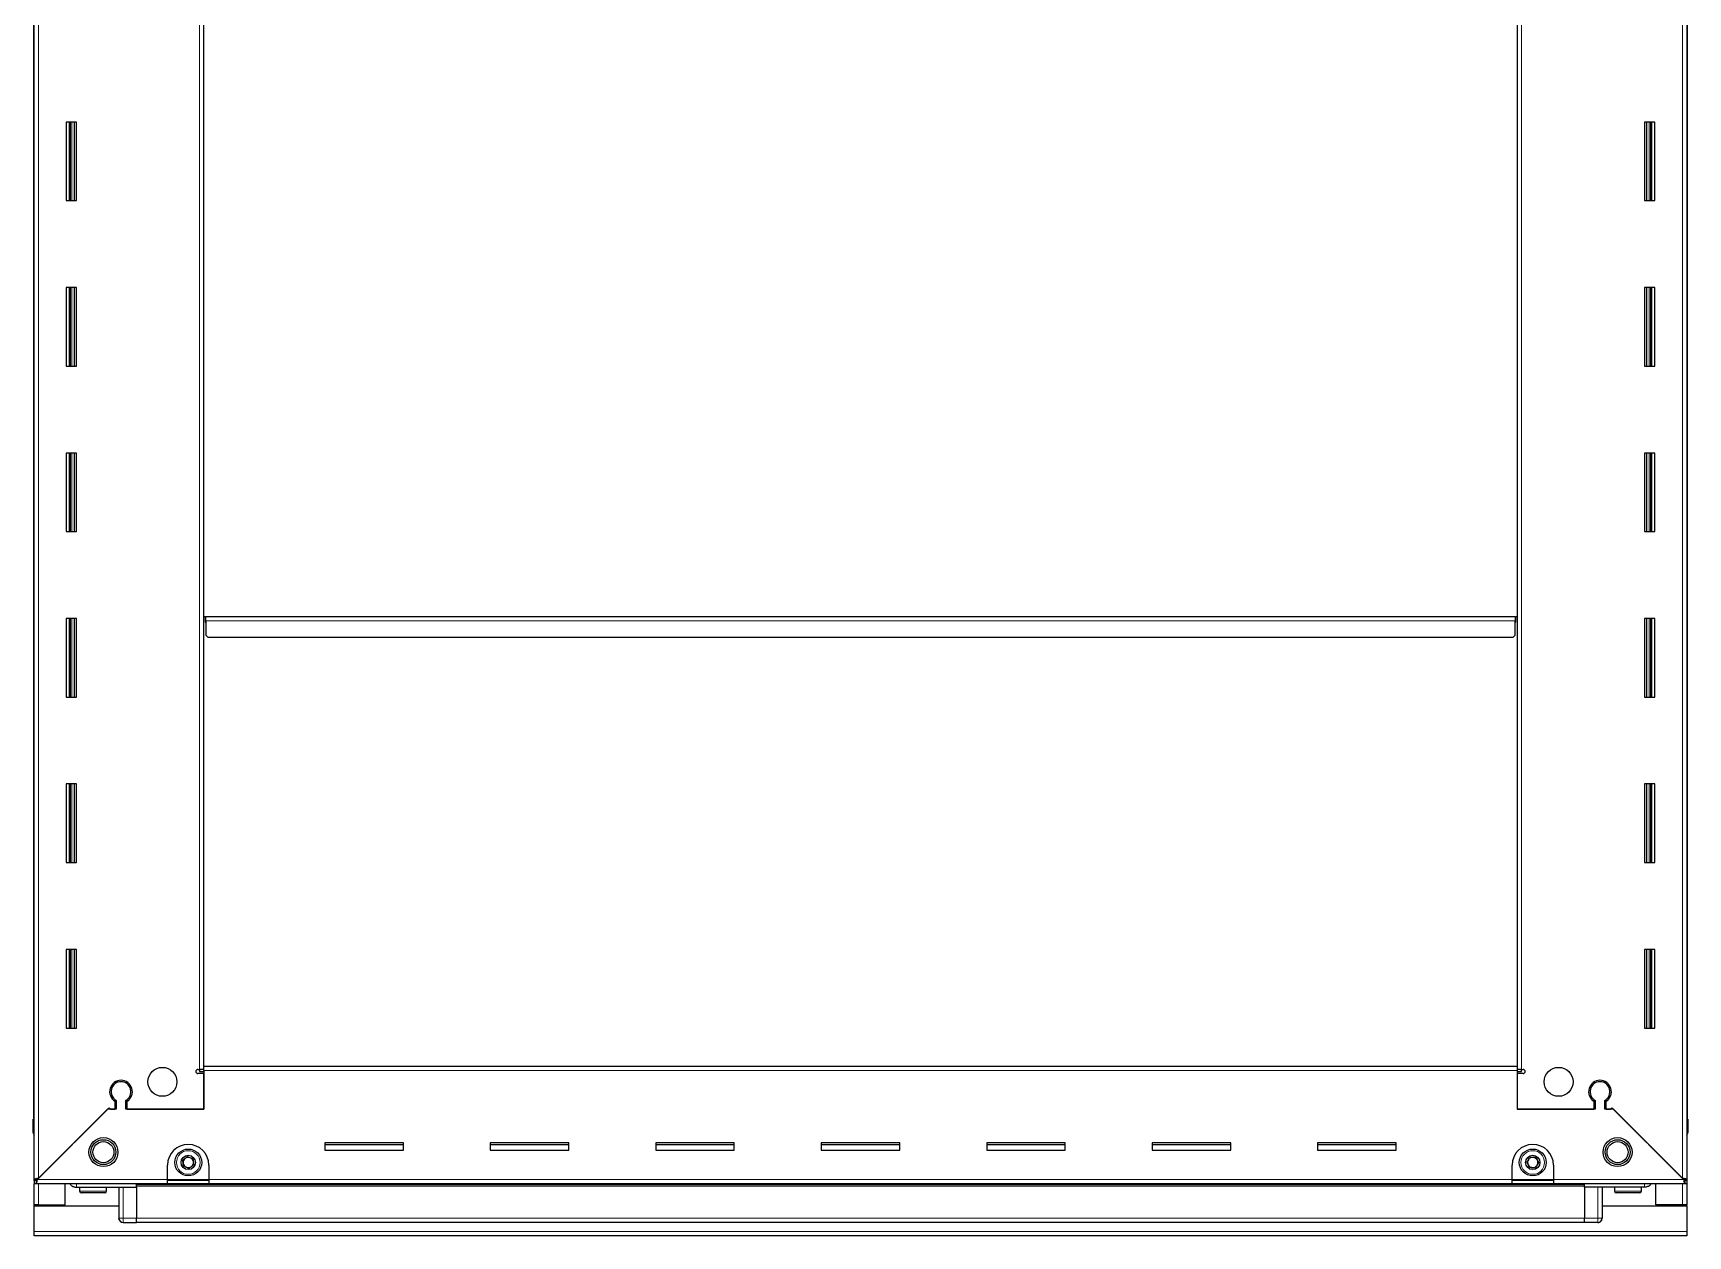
# Model space of a CAD drawing. Header units: millimetres. Extents: x 775 to 4091, y -486 to 2240.
# Drawn here: x 3215 to 4015, y 894 to 1476 of the extents above; entities that cross this region are included whole.
import ezdxf

# ---------------------------------------------------------------- set-up
doc = ezdxf.new("R2010")
doc.units = ezdxf.units.MM

msp = doc.modelspace()

# ---------------------------------------------------------------- linework, layer by layer
at = {"color": 7, "linetype": 'Continuous', "lineweight": 25}
for p, q in [((3215.92, 921.68), (3215.92, 2066.18)), ((4014.92, 2066.18), (4014.92, 921.68)), ((3215.57, 2036.93), (3215.57, 950.93)), ((4015.27, 950.93), (4015.27, 2036.93)), ((3297.92, 976.43), (3297.92, 2011.43)), ((3932.92, 2011.43), (3932.92, 976.43)), ((3236.42, 1432.93), (3231.42, 1432.93)), ((3231.42, 1432.93), (3231.42, 1394.93)), ((3233.57, 1394.93), (3233.57, 1432.93)), ((3235.36, 1394.93), (3235.36, 1432.93)), ((3235.39, 1394.93), (3235.39, 1432.93)), ((3236.42, 1394.93), (3236.42, 1432.93)), ((3994.42, 1432.93), (3994.42, 1394.93)), ((3999.42, 1432.93), (3994.42, 1432.93)), ((3995.44, 1432.93), (3995.44, 1394.93)), ((3995.47, 1432.93), (3995.47, 1394.93)), ((3997.27, 1432.93), (3997.27, 1394.93)), ((3999.42, 1394.93), (3999.42, 1432.93)), ((3231.42, 1394.93), (3236.42, 1394.93)), ((3994.42, 1394.93), (3999.42, 1394.93)), ((3236.42, 1352.93), (3231.42, 1352.93)), ((3231.42, 1352.93), (3231.42, 1314.93)), ((3233.57, 1314.93), (3233.57, 1352.93)), ((3235.36, 1314.93), (3235.36, 1352.93)), ((3235.39, 1314.93), (3235.39, 1352.93)), ((3236.42, 1314.93), (3236.42, 1352.93)), ((3994.42, 1352.93), (3994.42, 1314.93)), ((3999.42, 1352.93), (3994.42, 1352.93)), ((3995.44, 1352.93), (3995.44, 1314.93)), ((3995.47, 1352.93), (3995.47, 1314.93)), ((3997.27, 1352.93), (3997.27, 1314.93)), ((3999.42, 1314.93), (3999.42, 1352.93)), ((3231.42, 1314.93), (3236.42, 1314.93)), ((3994.42, 1314.93), (3999.42, 1314.93)), ((3236.42, 1272.93), (3231.42, 1272.93)), ((3231.42, 1272.93), (3231.42, 1234.93)), ((3233.57, 1234.93), (3233.57, 1272.93)), ((3235.36, 1234.93), (3235.36, 1272.93)), ((3235.39, 1234.93), (3235.39, 1272.93)), ((3236.42, 1234.93), (3236.42, 1272.93)), ((3994.42, 1272.93), (3994.42, 1234.93)), ((3999.42, 1272.93), (3994.42, 1272.93)), ((3995.44, 1272.93), (3995.44, 1234.93)), ((3995.47, 1272.93), (3995.47, 1234.93)), ((3997.27, 1272.93), (3997.27, 1234.93)), ((3999.42, 1234.93), (3999.42, 1272.93)), ((3231.42, 1234.93), (3236.42, 1234.93)), ((3994.42, 1234.93), (3999.42, 1234.93)), ((3236.42, 1192.93), (3231.42, 1192.93)), ((3231.42, 1192.93), (3231.42, 1154.93)), ((3233.57, 1154.93), (3233.57, 1192.93)), ((3235.36, 1154.93), (3235.36, 1192.93)), ((3235.39, 1154.93), (3235.39, 1192.93)), ((3236.42, 1154.93), (3236.42, 1192.93)), ((3297.92, 1193.93), (3298.67, 1193.93)), ((3298.67, 1193.93), (3298.67, 1191.08)), ((3298.92, 1193.93), (3931.92, 1193.93)), ((3298.92, 1191.83), (3298.92, 1193.93)), ((3931.92, 1193.93), (3931.92, 1191.83)), ((3932.17, 1191.08), (3932.17, 1193.93)), ((3932.17, 1193.93), (3932.92, 1193.93)), ((3994.42, 1192.93), (3994.42, 1154.93)), ((3999.42, 1192.93), (3994.42, 1192.93)), ((3995.44, 1192.93), (3995.44, 1154.93)), ((3995.47, 1192.93), (3995.47, 1154.93)), ((3997.27, 1192.93), (3997.27, 1154.93)), ((3999.42, 1154.93), (3999.42, 1192.93)), ((3298.67, 1191.08), (3298.92, 1191.08)), ((3298.92, 1191.83), (3298.92, 1184.93)), ((3298.92, 1184.93), (3299.92, 1183.93)), ((3930.92, 1183.93), (3931.92, 1184.93)), ((3931.92, 1184.93), (3931.92, 1191.83)), ((3931.92, 1191.08), (3932.17, 1191.08)), ((3299.92, 1183.93), (3930.92, 1183.93)), ((3231.42, 1154.93), (3236.42, 1154.93)), ((3994.42, 1154.93), (3999.42, 1154.93)), ((3236.42, 1112.93), (3231.42, 1112.93)), ((3231.42, 1112.93), (3231.42, 1074.93)), ((3233.57, 1074.93), (3233.57, 1112.93)), ((3235.36, 1074.93), (3235.36, 1112.93)), ((3235.39, 1074.93), (3235.39, 1112.93)), ((3236.42, 1074.93), (3236.42, 1112.93)), ((3994.42, 1112.93), (3994.42, 1074.93)), ((3999.42, 1112.93), (3994.42, 1112.93)), ((3995.44, 1112.93), (3995.44, 1074.93)), ((3995.47, 1112.93), (3995.47, 1074.93)), ((3997.27, 1112.93), (3997.27, 1074.93)), ((3999.42, 1074.93), (3999.42, 1112.93)), ((3231.42, 1074.93), (3236.42, 1074.93)), ((3994.42, 1074.93), (3999.42, 1074.93)), ((3236.42, 1032.93), (3231.42, 1032.93)), ((3231.42, 1032.93), (3231.42, 994.93)), ((3233.57, 994.93), (3233.57, 1032.93)), ((3235.36, 994.93), (3235.36, 1032.93)), ((3235.39, 994.93), (3235.39, 1032.93)), ((3236.42, 994.93), (3236.42, 1032.93)), ((3994.42, 1032.93), (3994.42, 994.93)), ((3999.42, 1032.93), (3994.42, 1032.93)), ((3995.44, 1032.93), (3995.44, 994.93)), ((3995.47, 1032.93), (3995.47, 994.93)), ((3997.27, 1032.93), (3997.27, 994.93)), ((3999.42, 994.93), (3999.42, 1032.93)), ((3231.42, 994.93), (3236.42, 994.93)), ((3994.42, 994.93), (3999.42, 994.93)), ((3297.92, 974.33), (3297.92, 976.43)), ((3297.92, 976.43), (3932.92, 976.43)), ((3932.92, 976.43), (3932.92, 974.33)), ((3255.92, 969.31), (3255.92, 968.55)), ((3295.07, 974.93), (3295.82, 974.93)), ((3297.92, 972.93), (3295.07, 972.93)), ((3297.92, 974.93), (3295.82, 974.93)), ((3295.92, 974.93), (3295.92, 973.93)), ((3295.92, 973.93), (3297.92, 973.93)), ((3297.92, 974.33), (3297.92, 955.68)), ((3297.92, 955.68), (3297.92, 972.93)), ((3935.02, 974.93), (3932.92, 974.93)), ((3932.92, 974.33), (3932.92, 955.68)), ((3932.92, 973.93), (3934.92, 973.93)), ((3932.92, 972.93), (3932.92, 955.68)), ((3935.77, 972.93), (3932.92, 972.93)), ((3934.92, 973.93), (3934.92, 974.93)), ((3935.02, 974.93), (3935.77, 974.93)), ((3974.92, 969.31), (3974.92, 968.55)), ((3251.42, 955.68), (3217.52, 921.78)), ((3218.02, 922.28), (3252.12, 956.38)), ((3255.62, 955.68), (3251.42, 955.68)), ((3252.12, 956.38), (3252.82, 955.68)), ((3252.82, 955.68), (3254.92, 955.68)), ((3254.92, 959.57), (3254.92, 955.68)), ((3255.62, 959.97), (3255.62, 955.68)), ((3260.22, 955.68), (3260.22, 959.97)), ((3297.92, 955.68), (3260.22, 955.68)), ((3260.92, 955.68), (3260.92, 959.57)), ((3260.92, 955.68), (3297.92, 955.68)), ((3970.62, 955.68), (3932.92, 955.68)), ((3932.92, 955.68), (3969.92, 955.68)), ((3969.92, 959.57), (3969.92, 955.68)), ((3970.62, 959.97), (3970.62, 955.68)), ((3975.22, 955.68), (3975.22, 959.97)), ((3979.42, 955.68), (3975.22, 955.68)), ((3975.92, 955.68), (3975.92, 959.57)), ((3975.92, 955.68), (3978.02, 955.68)), ((3978.02, 955.68), (3978.72, 956.38)), ((3978.72, 956.38), (4012.82, 922.28)), ((4013.32, 921.78), (3979.42, 955.68)), ((3215.42, 950.93), (3215.42, 950.93)), ((3215.42, 944.43), (3215.42, 950.93)), ((3215.42, 950.93), (3215.42, 950.93)), ((3215.42, 950.93), (3215.42, 944.43)), ((3215.92, 950.93), (3215.42, 950.93)), ((4014.92, 950.93), (4015.42, 950.93)), ((4015.42, 950.93), (4015.42, 950.93)), ((4015.42, 944.43), (4015.42, 950.93)), ((4015.42, 950.93), (4015.42, 944.43)), ((3215.92, 943.11), (3215.92, 943.11)), ((3394.42, 939.43), (3356.42, 939.43)), ((3356.42, 939.43), (3356.42, 935.93)), ((3356.42, 938.68), (3394.42, 938.68)), ((3394.42, 935.93), (3394.42, 939.43)), ((3474.42, 939.43), (3436.42, 939.43)), ((3436.42, 939.43), (3436.42, 935.93)), ((3436.42, 938.68), (3474.42, 938.68)), ((3474.42, 935.93), (3474.42, 939.43)), ((3554.42, 939.43), (3516.42, 939.43)), ((3516.42, 939.43), (3516.42, 935.93)), ((3516.42, 938.68), (3554.42, 938.68)), ((3554.42, 935.93), (3554.42, 939.43)), ((3634.42, 939.43), (3596.42, 939.43)), ((3596.42, 939.43), (3596.42, 935.93)), ((3596.42, 938.68), (3634.42, 938.68)), ((3634.42, 935.93), (3634.42, 939.43)), ((3714.42, 939.43), (3676.42, 939.43)), ((3676.42, 939.43), (3676.42, 935.93)), ((3676.42, 938.68), (3714.42, 938.68)), ((3714.42, 935.93), (3714.42, 939.43)), ((3794.42, 939.43), (3756.42, 939.43)), ((3756.42, 939.43), (3756.42, 935.93)), ((3756.42, 938.68), (3794.42, 938.68)), ((3794.42, 935.93), (3794.42, 939.43)), ((3874.42, 939.43), (3836.42, 939.43)), ((3836.42, 939.43), (3836.42, 935.93)), ((3836.42, 938.68), (3874.42, 938.68)), ((3874.42, 935.93), (3874.42, 939.43)), ((3280.42, 921.78), (3280.42, 928.68)), ((3300.42, 928.68), (3300.42, 921.78)), ((3356.42, 935.93), (3394.42, 935.93)), ((3436.42, 935.93), (3474.42, 935.93)), ((3516.42, 935.93), (3554.42, 935.93)), ((3596.42, 935.93), (3634.42, 935.93)), ((3676.42, 935.93), (3714.42, 935.93)), ((3756.42, 935.93), (3794.42, 935.93)), ((3836.42, 935.93), (3874.42, 935.93)), ((3930.42, 921.78), (3930.42, 928.68)), ((3950.42, 928.68), (3950.42, 921.78)), ((3215.92, 921.18), (3215.92, 921.68)), ((3217.42, 921.68), (3215.92, 921.68)), ((3215.92, 921.18), (3215.92, 919.68)), ((3216.92, 921.18), (3215.92, 921.18)), ((3216.92, 921.18), (3216.92, 919.68)), ((3280.42, 919.68), (3280.42, 921.78)), ((3300.42, 921.18), (3280.42, 921.18)), ((3300.42, 921.78), (3300.42, 919.68)), ((3930.42, 919.68), (3930.42, 921.78)), ((3950.42, 921.18), (3930.42, 921.18)), ((3950.42, 921.78), (3950.42, 919.68)), ((4013.42, 921.68), (4014.92, 921.68)), ((4013.92, 921.18), (4013.92, 919.68)), ((4014.92, 921.18), (4013.92, 921.18)), ((4014.92, 921.68), (4014.92, 921.18)), ((4014.92, 921.18), (4014.92, 919.68)), ((3215.92, 909.43), (3215.92, 919.68)), ((3216.92, 919.68), (3215.92, 919.68)), ((3280.42, 919.68), (3216.92, 919.68)), ((3230.92, 909.43), (3230.92, 919.68)), ((3236.42, 917.93), (3265.42, 917.93)), ((3237.92, 917.93), (3237.92, 916.03)), ((3242.49, 915.23), (3238.72, 915.23)), ((3250.12, 915.23), (3242.49, 915.23)), ((3250.92, 916.03), (3250.92, 917.93)), ((3256.92, 917.93), (3256.92, 902.93)), ((3965.42, 919.08), (3265.42, 919.08)), ((3265.42, 917.93), (3265.42, 918.43)), ((3265.42, 917.93), (3265.42, 902.93)), ((3300.42, 919.68), (3280.42, 919.68)), ((3930.42, 919.68), (3300.42, 919.68)), ((3950.42, 919.68), (3930.42, 919.68)), ((4013.92, 919.68), (3950.42, 919.68)), ((3965.42, 917.93), (3965.42, 918.43)), ((3994.42, 917.93), (3965.42, 917.93)), ((3965.42, 917.93), (3965.42, 902.93)), ((3973.92, 917.93), (3973.92, 902.93)), ((3979.92, 917.93), (3979.92, 916.03)), ((3987.71, 915.23), (3980.72, 915.23)), ((3992.12, 915.23), (3987.71, 915.23)), ((3992.92, 916.03), (3992.92, 917.93)), ((3999.92, 909.43), (3999.92, 919.68)), ((4014.92, 919.68), (4013.92, 919.68)), ((4014.92, 919.68), (4014.92, 909.43)), ((3218.02, 909.43), (3215.92, 909.43)), ((3215.92, 908.93), (3215.92, 909.43)), ((3215.92, 896.53), (3215.92, 908.93)), ((3215.92, 908.93), (3256.92, 908.93)), ((3217.42, 908.93), (3217.42, 909.43)), ((3218.02, 909.43), (3230.92, 909.43)), ((3973.92, 908.93), (4014.92, 908.93)), ((4012.82, 909.43), (3999.92, 909.43)), ((4014.92, 909.43), (4012.82, 909.43)), ((4013.42, 908.93), (4013.42, 909.43)), ((4014.92, 908.93), (4014.92, 909.43)), ((4014.92, 908.93), (4014.92, 896.53)), ((3215.92, 894.43), (3215.92, 896.53)), ((3256.92, 902.93), (3256.92, 902.93)), ((3258.92, 900.93), (3265.42, 900.93)), ((3258.92, 900.93), (3265.42, 900.93)), ((3265.42, 900.93), (3265.42, 902.93)), ((3265.42, 901.08), (3965.42, 901.08)), ((3265.42, 900.93), (3265.42, 900.93)), ((3965.42, 900.93), (3965.42, 902.93)), ((3965.42, 900.93), (3965.42, 900.93)), ((3971.92, 900.93), (3965.42, 900.93)), ((3965.42, 900.93), (3965.42, 900.93)), ((3971.92, 900.93), (3965.42, 900.93)), ((3973.24, 901.43), (3973.24, 901.43)), ((4014.92, 896.53), (4014.92, 894.43)), ((4014.92, 894.43), (3215.92, 894.43))]:
    msp.add_line(p, q, dxfattribs=at)
at = {"color": 8, "linetype": 'Continuous', "lineweight": 18}
for p, q in [((3218.02, 2065.58), (3218.02, 922.28)), ((4012.82, 922.28), (4012.82, 2065.58)), ((3295.82, 974.93), (3295.82, 2012.93)), ((3935.02, 2012.93), (3935.02, 974.93)), ((3232.92, 1432.93), (3232.92, 1394.93)), ((3234.15, 1432.93), (3234.15, 1394.93)), ((3996.68, 1394.93), (3996.68, 1432.93)), ((3997.92, 1394.93), (3997.92, 1432.93)), ((3232.92, 1352.93), (3232.92, 1314.93)), ((3234.15, 1352.93), (3234.15, 1314.93)), ((3996.68, 1314.93), (3996.68, 1352.93)), ((3997.92, 1314.93), (3997.92, 1352.93)), ((3232.92, 1272.93), (3232.92, 1234.93)), ((3234.15, 1272.93), (3234.15, 1234.93)), ((3996.68, 1234.93), (3996.68, 1272.93)), ((3997.92, 1234.93), (3997.92, 1272.93)), ((3232.92, 1192.93), (3232.92, 1154.93)), ((3234.15, 1192.93), (3234.15, 1154.93)), ((3996.68, 1154.93), (3996.68, 1192.93)), ((3997.92, 1154.93), (3997.92, 1192.93)), ((3298.92, 1191.83), (3931.92, 1191.83)), ((3232.92, 1112.93), (3232.92, 1074.93)), ((3234.15, 1112.93), (3234.15, 1074.93)), ((3996.68, 1074.93), (3996.68, 1112.93)), ((3997.92, 1074.93), (3997.92, 1112.93)), ((3232.92, 1032.93), (3232.92, 994.93)), ((3234.15, 1032.93), (3234.15, 994.93)), ((3996.68, 994.93), (3996.68, 1032.93)), ((3997.92, 994.93), (3997.92, 1032.93)), ((3932.92, 974.33), (3297.92, 974.33)), ((3215.92, 944.43), (3215.42, 944.43)), ((4014.92, 944.43), (4015.42, 944.43)), ((3217.52, 921.78), (3280.42, 921.78)), ((3300.42, 921.78), (3280.42, 921.78)), ((3300.42, 921.78), (3930.42, 921.78)), ((3950.42, 921.78), (3930.42, 921.78)), ((3950.42, 921.78), (4013.32, 921.78)), ((3218.02, 909.43), (3218.02, 919.68)), ((3242.22, 916.03), (3237.92, 916.03)), ((3250.92, 916.03), (3242.22, 916.03)), ((3258.92, 902.93), (3258.92, 917.93)), ((3265.42, 919.67), (3965.42, 919.67)), ((3265.42, 918.43), (3965.42, 918.43)), ((3971.92, 902.93), (3971.92, 917.93)), ((3987.89, 916.03), (3979.92, 916.03)), ((3992.92, 916.03), (3987.89, 916.03)), ((4012.82, 919.68), (4012.82, 909.43)), ((3218.02, 908.93), (3218.02, 909.43)), ((4012.82, 909.43), (4012.82, 908.93)), ((4014.92, 896.53), (3215.92, 896.53)), ((3256.92, 902.93), (3258.92, 902.93)), ((3265.42, 902.93), (3258.92, 902.93)), ((3258.92, 900.93), (3258.92, 902.93)), ((3265.42, 903.08), (3965.42, 903.08)), ((3965.42, 902.93), (3971.92, 902.93)), ((3973.92, 902.93), (3971.92, 902.93)), ((3971.92, 900.93), (3971.92, 902.93))]:
    msp.add_line(p, q, dxfattribs=at)
at = {"color": 7, "linetype": 'Continuous', "lineweight": 25, "flags": 128}
msp.add_lwpolyline([(3257.06, 902.18), (3256.96, 902.54), (3256.92, 902.93)], dxfattribs=at)
at = {"color": 7, "linetype": 'Continuous', "lineweight": 25}
for centre, radius in [((3277.92, 968.93), 7), ((3952.92, 968.93), 7), ((3249.42, 934.93), 7), ((3249.42, 934.93), 6.03), ((3249.42, 934.93), 5.1), ((3290.42, 929.93), 6.5), ((3940.42, 929.93), 6.5), ((3981.42, 934.93), 7), ((3981.42, 934.93), 6.02), ((3981.42, 934.93), 5.1), ((3290.42, 929.93), 3.46), ((3940.42, 929.93), 3.46)]:
    msp.add_circle(centre, radius, dxfattribs=at)
at = {"color": 8, "linetype": 'Continuous', "lineweight": 18}
for centre in [(3290.42, 929.93), (3940.42, 929.93)]:
    msp.add_circle(centre, 5.7, dxfattribs=at)
at = {"color": 7, "linetype": 'Continuous', "lineweight": 25}
for centre, radius, start, end in [((3257.92, 964.18), 5.5, 303.05573, 236.94427), ((3257.92, 964.18), 4.8, 298.63099, 241.36901), ((3295.07, 973.93), 1, 90, 270), ((3935.77, 973.93), 1, 270, 90), ((3972.92, 964.18), 5.5, 303.05573, 236.94427), ((3972.92, 964.18), 4.8, 298.63099, 241.36901), ((3217.42, 944.43), 2, 180, 199.56674), ((3217.42, 944.43), 2, 180, 221.39416), ((4013.42, 944.43), 2, 318.59038, 0), ((3217.42, 944.43), 2, 213.78451, 221.40962), ((3290.42, 928.68), 10, 90, 180), ((3290.42, 928.68), 10, 0, 90), ((3940.42, 928.68), 10, 90, 180), ((3940.42, 928.68), 10, 0, 90), ((3290.42, 929.93), 2.5, 127.47401, 187.47401), ((3290.42, 929.93), 2.5, 187.47401, 247.47401), ((3290.42, 929.93), 2.5, 67.47401, 127.47401), ((3290.42, 929.93), 2.5, 7.47401, 67.47401), ((3290.42, 929.93), 2.5, 307.47401, 7.47401), ((3940.42, 929.93), 2.5, 147.04236, 207.04236), ((3940.42, 929.93), 2.5, 207.04236, 267.04236), ((3940.42, 929.93), 2.5, 87.04236, 147.04236), ((3940.42, 929.93), 2.5, 267.04236, 327.04236), ((3940.42, 929.93), 2.5, 27.04236, 87.04236), ((3940.42, 929.93), 2.5, 327.04236, 27.04236), ((3290.42, 929.93), 2.5, 247.47401, 307.47401), ((3238.72, 916.03), 0.8, 180, 270), ((3250.12, 916.03), 0.8, 270, 360), ((3256.72, 917.73), 0.2, 0, 90), ((3974.12, 917.73), 0.2, 90, 180), ((3980.72, 916.03), 0.8, 180, 270), ((3992.12, 916.03), 0.8, 270, 360), ((3258.92, 902.93), 2, 180, 270), ((3971.92, 902.93), 2, 270, 0), ((3971.92, 902.93), 2, 270, 311.40962), ((3971.92, 902.93), 2, 311.40962, 360)]:
    msp.add_arc(centre, radius, start, end, dxfattribs=at)
for points, knots in [([(3287.75, 931.04), (3287.85, 931.12), (3288.32, 931.48), (3289.11, 932.09), (3289.77, 932.59), (3290.04, 932.8)], [0, 0, 0, 0, 0.133125, 0.637099, 1, 1, 1, 1]), ([(3288.13, 928.18), (3288.06, 928.69), (3287.93, 929.65), (3287.81, 930.6), (3287.75, 931.04)], [0, 0, 0, 0, 0.534686, 1, 1, 1, 1]), ([(3290.79, 927.07), (3290.32, 927.27), (3289.43, 927.64), (3288.54, 928.01), (3288.13, 928.18)], [0, 0, 0, 0, 0.534686, 1, 1, 1, 1]), ([(3290.04, 932.8), (3290.52, 932.6), (3291.41, 932.23), (3292.3, 931.86), (3292.71, 931.69)], [0, 0, 0, 0, 0.5346859, 1, 1, 1, 1]), ([(3293.08, 928.83), (3292.81, 928.62), (3292.16, 928.12), (3291.37, 927.51), (3290.89, 927.15), (3290.79, 927.07)], [0, 0, 0, 0, 0.3629006, 0.8668753, 1, 1, 1, 1]), ([(3292.71, 931.69), (3292.78, 931.18), (3292.9, 930.22), (3293.03, 929.27), (3293.08, 928.83)], [0, 0, 0, 0, 0.534686, 1, 1, 1, 1]), ([(3937.53, 930.08), (3937.81, 930.52), (3938.34, 931.33), (3938.86, 932.13), (3939.1, 932.51)], [0, 0, 0, 0, 0.534686, 1, 1, 1, 1]), ([(3938.85, 927.51), (3938.61, 927.97), (3938.17, 928.83), (3937.74, 929.69), (3937.53, 930.08)], [0, 0, 0, 0, 0.534686, 1, 1, 1, 1]), ([(3939.1, 932.51), (3939.23, 932.5), (3939.83, 932.47), (3940.82, 932.42), (3941.64, 932.37), (3941.99, 932.36)], [0, 0, 0, 0, 0.133125, 0.637099, 1, 1, 1, 1]), ([(3943.3, 929.79), (3943.02, 929.35), (3942.49, 928.54), (3941.97, 927.74), (3941.73, 927.36)], [0, 0, 0, 0, 0.534686, 1, 1, 1, 1]), ([(3941.99, 932.36), (3942.22, 931.9), (3942.66, 931.04), (3943.1, 930.18), (3943.3, 929.79)], [0, 0, 0, 0, 0.534686, 1, 1, 1, 1]), ([(3218.02, 922.28), (3217.76, 922.24), (3217.27, 922.15), (3216.63, 922.01), (3216.16, 921.88), (3215.94, 921.77), (3215.92, 921.71), (3215.92, 921.68)], [0, 0, 0, 0, 0.230255, 0.448522, 0.666786, 0.88505, 1, 1, 1, 1]), ([(3216.92, 919.68), (3216.96, 919.71), (3217.05, 919.76), (3217.19, 920.16), (3217.32, 920.71), (3217.43, 921.29), (3217.49, 921.66), (3217.52, 921.78)], [0, 0, 0, 0, 0.2302553, 0.4485219, 0.6667858, 0.8850496, 1, 1, 1, 1]), ([(3941.73, 927.36), (3941.39, 927.38), (3940.56, 927.42), (3939.57, 927.47), (3938.97, 927.51), (3938.85, 927.51)], [0, 0, 0, 0, 0.362901, 0.866875, 1, 1, 1, 1]), ([(4014.92, 921.68), (4014.89, 921.73), (4014.84, 921.82), (4014.44, 921.95), (4013.89, 922.08), (4013.31, 922.19), (4012.94, 922.26), (4012.82, 922.28)], [0, 0, 0, 0, 0.230255, 0.448522, 0.666786, 0.88505, 1, 1, 1, 1]), ([(4013.32, 921.78), (4013.36, 921.53), (4013.45, 921.04), (4013.59, 920.4), (4013.72, 919.93), (4013.83, 919.71), (4013.89, 919.69), (4013.92, 919.68)], [0, 0, 0, 0, 0.2302553, 0.4485219, 0.6667858, 0.8850496, 1, 1, 1, 1]), ([(3233.2, 919.68), (3233.32, 919.48), (3233.71, 918.83), (3234.86, 918.13), (3235.9, 918), (3236.42, 917.93)], [0, 0, 0, 0, 0.18225, 0.591125, 1, 1, 1, 1]), ([(3265.42, 917.93), (3265.42, 917.97), (3265.42, 918.05), (3265.42, 918.66), (3265.42, 919.24), (3265.42, 919.64), (3265.42, 919.67)], [0, 0, 0, 0, 0.324279, 0.648558, 0.972836, 1, 1, 1, 1]), ([(3965.42, 917.93), (3965.42, 917.97), (3965.42, 918.05), (3965.42, 918.66), (3965.42, 919.24), (3965.42, 919.64), (3965.42, 919.67)], [0, 0, 0, 0, 0.324279, 0.648558, 0.972836, 1, 1, 1, 1]), ([(3997.63, 919.68), (3997.51, 919.48), (3997.12, 918.83), (3995.97, 918.13), (3994.93, 918), (3994.42, 917.93)], [0, 0, 0, 0, 0.1822499, 0.5911249, 1, 1, 1, 1])]:
    msp.add_open_spline(points, degree=3, knots=knots, dxfattribs=at)
for points in [[(3216.92, 921.18), (3216.97, 921.19), (3217.07, 921.21), (3217.22, 921.35), (3217.37, 921.55), (3217.47, 921.71), (3217.52, 921.78)], [(3218.02, 922.28), (3217.94, 922.23), (3217.78, 922.13), (3217.58, 921.98), (3217.44, 921.83), (3217.43, 921.73), (3217.42, 921.68)], [(4013.42, 921.68), (4013.41, 921.73), (4013.39, 921.83), (4013.25, 921.98), (4013.05, 922.13), (4012.9, 922.23), (4012.82, 922.28)], [(4013.32, 921.78), (4013.37, 921.71), (4013.47, 921.55), (4013.62, 921.35), (4013.77, 921.21), (4013.87, 921.19), (4013.92, 921.18)]]:
    msp.add_open_spline(points, degree=3, dxfattribs=at)
at = {"color": 8, "linetype": 'Continuous', "lineweight": 18}
for points in [[(3236.42, 917.93), (3236.42, 917.98), (3236.42, 918.05), (3236.42, 918.49), (3236.42, 918.94), (3236.42, 919.36), (3236.42, 919.63), (3236.42, 919.68)], [(3994.42, 917.93), (3994.42, 917.98), (3994.42, 918.05), (3994.42, 918.49), (3994.42, 918.94), (3994.42, 919.36), (3994.42, 919.63), (3994.42, 919.68)]]:
    msp.add_open_spline(points, degree=3, knots=[0, 0, 0, 0, 0.359753, 0.553414, 0.751185, 0.948956, 1, 1, 1, 1], dxfattribs=at)

doc.saveas('drawing.dxf')
